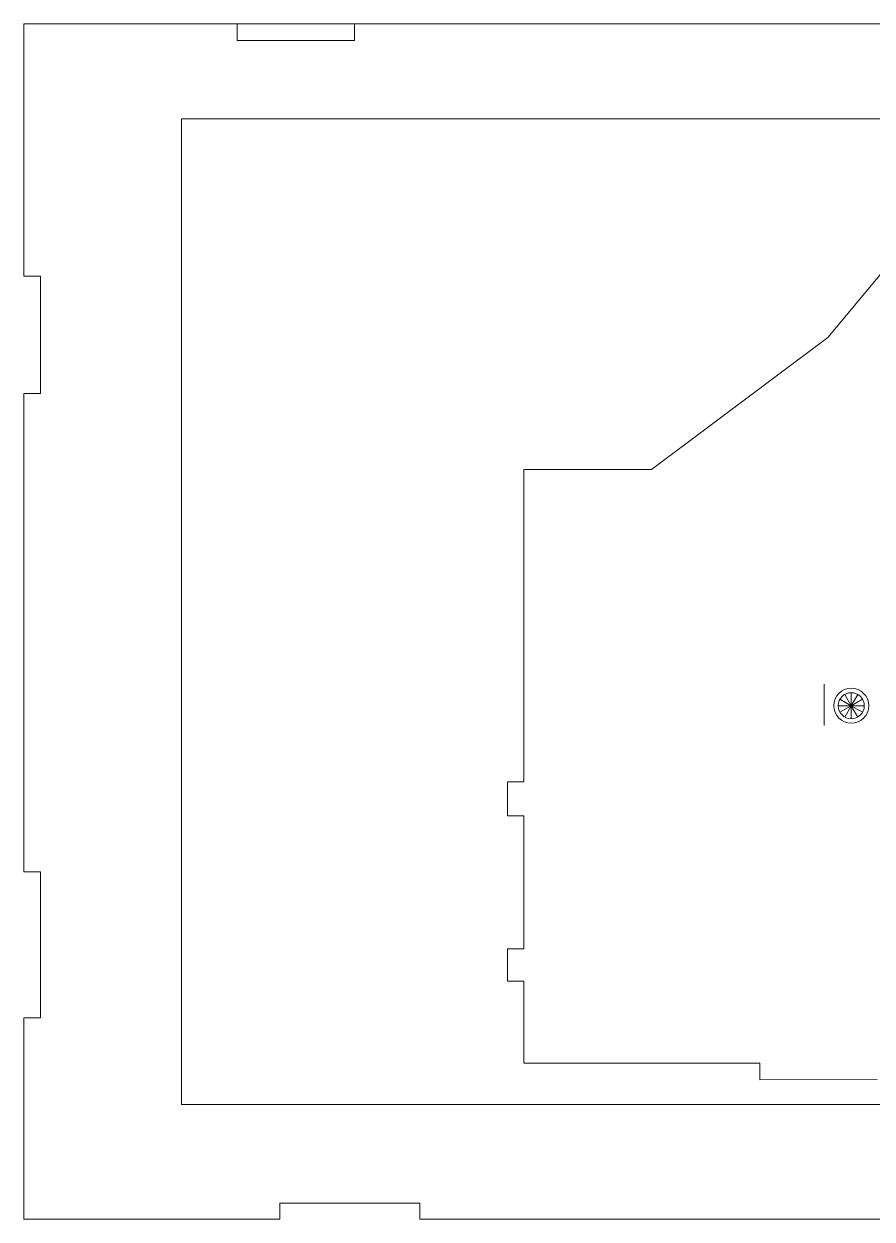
# Model space of a CAD drawing. Header units: centimetres. Extents: x -61 to 61, y -26 to 26.
# Drawn here: x 2.56 to 18.01, y 0.04 to 21.81 of the extents above; entities that cross this region are included whole.
import ezdxf

# ---------------------------------------------------------------- set-up
doc = ezdxf.new("R2010")
doc.units = ezdxf.units.CM
doc.header["$MEASUREMENT"] = 0
doc.layers.add('layer 1', color=7, linetype='Continuous')

msp = doc.modelspace()

# ---------------------------------------------------------------- linework, layer by layer
at = {"layer": 'layer 1', "lineweight": 9}
for points in [[(42.30831, 21.80927), (42.30831, 21.80927), (2.55531, 21.80927), (2.55531, 21.80927)], [(2.55531, 21.80927), (2.55531, 21.80927), (2.55531, 17.21209), (2.55531, 17.21209)], [(6.43941, 21.50917), (6.43941, 21.50917), (6.43941, 21.80917), (6.43941, 21.80917)], [(6.43941, 21.80917), (6.43941, 21.80917), (8.57673, 21.80917), (8.57673, 21.80917)], [(8.57673, 21.80917), (8.57673, 21.80917), (8.57673, 21.50917), (8.57673, 21.50917)], [(6.43941, 21.50917), (6.43941, 21.50917), (8.57673, 21.50917), (8.57673, 21.50917)], [(20.19432, 19.68413), (20.19432, 19.68413), (17.20335, 16.09917), (17.20335, 16.09917)], [(2.55531, 17.21209), (2.55531, 17.21209), (2.85514, 17.21209), (2.85514, 17.21209)], [(2.85514, 17.21209), (2.85514, 17.21209), (2.85514, 15.07476), (2.85514, 15.07476)], [(17.20335, 16.09917), (17.20335, 16.09917), (13.98825, 13.68997), (13.98825, 13.68997)], [(2.85514, 15.07476), (2.85514, 15.07476), (2.55531, 15.07476), (2.55531, 15.07476)], [(2.55531, 15.07476), (2.55531, 15.07476), (2.55531, 6.367), (2.55531, 6.367)], [(11.66466, 13.68997), (11.66466, 13.68997), (11.66466, 8.00217), (11.66466, 8.00217)], [(13.98825, 13.68997), (13.98825, 13.68997), (11.66466, 13.68997), (11.66466, 13.68997)], [(11.36466, 8.00217), (11.36466, 8.00217), (11.36466, 7.3841), (11.36466, 7.3841)], [(11.66466, 8.00217), (11.66466, 8.00217), (11.36466, 8.00217), (11.36466, 8.00217)], [(11.36466, 7.3841), (11.36466, 7.3841), (11.66466, 7.3841), (11.66466, 7.3841)], [(11.66466, 7.3841), (11.66466, 7.3841), (11.66466, 4.96212), (11.66466, 4.96212)], [(2.55531, 6.367), (2.55531, 6.367), (2.85514, 6.367), (2.85514, 6.367)], [(2.85514, 6.367), (2.85514, 6.367), (2.85514, 3.70315), (2.85514, 3.70315)], [(11.36466, 4.96212), (11.36466, 4.96212), (11.36466, 4.37267), (11.36466, 4.37267)], [(11.66466, 4.96212), (11.66466, 4.96212), (11.36466, 4.96212), (11.36466, 4.96212)], [(11.36466, 4.37267), (11.36466, 4.37267), (11.66466, 4.37267), (11.66466, 4.37267)], [(11.66466, 4.37267), (11.66466, 4.37267), (11.66466, 2.87867), (11.66466, 2.87867)], [(2.85514, 3.70315), (2.85514, 3.70315), (2.55531, 3.70315), (2.55531, 3.70315)], [(2.55531, 3.70315), (2.55531, 3.70315), (2.55531, 0.03927), (2.55531, 0.03927)], [(11.66466, 2.87867), (11.66466, 2.87867), (15.96174, 2.87867), (15.96174, 2.87867)], [(15.96174, 2.87867), (15.96174, 2.87867), (15.96174, 2.57871), (15.96174, 2.57871)], [(15.96174, 2.57871), (15.96174, 2.57871), (18.09907, 2.57918), (18.09907, 2.57918)], [(7.21935, 0.03927), (7.21935, 0.03927), (7.21935, 0.33027), (7.21935, 0.33027)], [(7.21935, 0.33027), (7.21935, 0.33027), (9.76726, 0.33027), (9.76726, 0.33027)], [(9.76726, 0.33027), (9.76726, 0.33027), (9.76726, 0.03927), (9.76726, 0.03927)], [(2.55531, 0.03927), (2.55531, 0.03927), (7.21935, 0.03927), (7.21935, 0.03927)], [(9.76726, 0.03927), (9.76726, 0.03927), (21.08168, 0.03927), (21.08168, 0.03927)]]:
    msp.add_open_spline(points, degree=3, dxfattribs=at)
at = {"layer": 'layer 1', "color": 250, "lineweight": 9}
msp.add_open_spline([(5.42439, 20.07883), (5.42439, 20.07883), (39.72502, 20.07883), (39.72502, 20.07883)], degree=3, dxfattribs=at)
msp.add_open_spline([(5.42439, 20.07883), (5.42439, 20.07883), (5.42439, 2.12949), (5.42439, 2.12949), (5.42439, 2.12949), (5.42439, 2.12949), (39.72502, 2.12949), (39.72502, 2.12949)], degree=3, knots=[0, 0, 0, 0, 0.33333333, 0.33333333, 0.33333333, 0.33333333, 1, 1, 1, 1], dxfattribs=at)
at = {"layer": 'layer 1', "color": 177, "lineweight": 9}
for points in [[(17.13299, 9.78175), (17.13299, 9.78175), (17.13299, 9.02982), (17.13299, 9.02982)], [(17.62733, 9.38992), (17.62733, 9.38992), (17.50856, 9.59563), (17.50856, 9.59563)], [(17.62733, 9.38992), (17.62733, 9.38992), (17.62733, 9.62745), (17.62733, 9.62745)], [(17.62733, 9.38992), (17.62733, 9.38992), (17.74609, 9.59563), (17.74609, 9.59563)], [(17.62733, 9.38992), (17.62733, 9.38992), (17.38979, 9.38992), (17.38979, 9.38992)], [(17.62733, 9.38992), (17.62733, 9.38992), (17.42162, 9.50869), (17.42162, 9.50869)], [(17.62733, 9.38992), (17.62733, 9.38992), (17.42162, 9.27116), (17.42162, 9.27116)], [(17.62733, 9.38992), (17.62733, 9.38992), (17.50856, 9.18421), (17.50856, 9.18421)], [(17.62733, 9.38992), (17.62733, 9.38992), (17.83303, 9.50869), (17.83303, 9.50869)], [(17.62733, 9.38992), (17.62733, 9.38992), (17.62733, 9.15239), (17.62733, 9.15239)], [(17.62733, 9.38992), (17.62733, 9.38992), (17.74609, 9.18421), (17.74609, 9.18421)], [(17.62733, 9.38992), (17.62733, 9.38992), (17.83303, 9.27116), (17.83303, 9.27116)], [(17.62733, 9.38992), (17.62733, 9.38992), (17.86486, 9.38992), (17.86486, 9.38992)]]:
    msp.add_open_spline(points, degree=3, dxfattribs=at)
for points in [[(17.62733, 9.07095), (17.80349, 9.07095), (17.94629, 9.21376), (17.94629, 9.38992), (17.94629, 9.38992), (17.94629, 9.56608), (17.80349, 9.70889), (17.62733, 9.70889), (17.62733, 9.70889), (17.45116, 9.70889), (17.30836, 9.56608), (17.30836, 9.38992), (17.30836, 9.38992), (17.30836, 9.21376), (17.45116, 9.07095), (17.62733, 9.07095)], [(17.62733, 9.15239), (17.75851, 9.15239), (17.86486, 9.25874), (17.86486, 9.38992), (17.86486, 9.38992), (17.86486, 9.5211), (17.75851, 9.62745), (17.62733, 9.62745), (17.62733, 9.62745), (17.49614, 9.62745), (17.38979, 9.5211), (17.38979, 9.38992), (17.38979, 9.38992), (17.38979, 9.25874), (17.49614, 9.15239), (17.62733, 9.15239)]]:
    msp.add_open_spline(points, degree=3, knots=[0, 0, 0, 0, 0.2, 0.2, 0.2, 0.2, 0.4, 0.4, 0.4, 0.4, 0.6, 0.6, 0.6, 0.6, 1, 1, 1, 1], dxfattribs=at)

doc.saveas('drawing.dxf')
